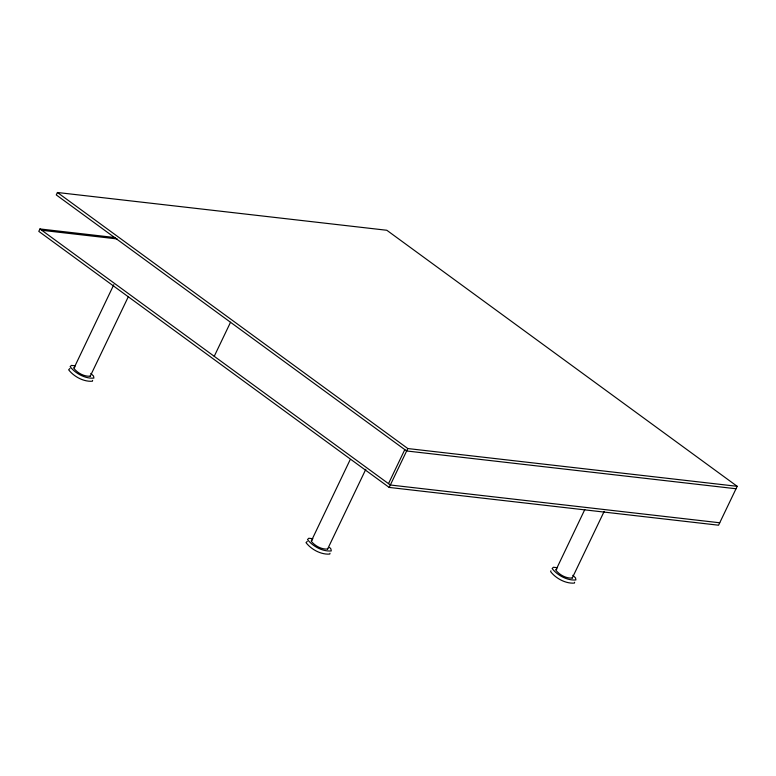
<?xml version="1.0" encoding="UTF-8"?>
<svg xmlns="http://www.w3.org/2000/svg" width="776" height="776" viewBox="0 0 776 776"><rect width="100%" height="100%" fill="white"/><g stroke="black" fill="none" stroke-linecap="round" stroke-linejoin="round"><path stroke-width="1.16" d="M113.8 284.724L73.865 368.328C77.484 373.033 84.274 376.709 90.229 376.195L128.438 296.461M90.229 376.195L90.394 375.603M92.625 380.356L92.402 381.21C83.75 381.967 73.895 376.622 68.647 369.793L69.908 368.513M350.121 459.77L311.234 541.182C314.852 545.887 321.642 549.563 327.608 549.049L365.806 469.315M327.608 549.049L327.763 548.467M330.004 553.22L329.771 554.064C321.118 554.821 311.263 549.476 306.016 542.647L307.277 541.367M550.882 570.806L550.65 571.66C555.907 578.479 565.752 583.824 574.405 583.077L574.638 582.223M584.813 509.522L555.868 570.185C559.486 574.89 566.276 578.576 572.242 578.052L604.164 511.423M572.242 578.052L572.397 577.47M115.304 237.592L39.964 228.949L38.8 231.374L389.174 487.425L718.566 525.207L737.2 486.319L386.826 230.268L57.434 192.496L56.27 194.921L406.643 450.972L736.036 488.754M214.234 356.3L230.53 322.273M388.495 483.652L404.8 449.624M389.174 487.425L407.807 448.547L737.2 486.319M74.021 367.737L74.739 367.446M311.389 540.6L312.107 540.3M556.033 569.603L556.741 569.303M41.807 230.297L117.147 238.93M719.73 522.772L390.338 485L39.964 228.949M75.534 365.874L71.402 365.399L70.141 366.689C75.388 373.508 85.244 378.853 93.896 378.106L93.537 376.04L90.802 373.44M557.537 567.731L553.404 567.256L552.143 568.546C557.391 575.365 567.246 580.71 575.899 579.963L575.54 577.897L572.804 575.297M312.903 538.728L308.77 538.253L307.509 539.543C312.757 546.362 322.612 551.707 331.265 550.96L330.906 548.894L329.538 547.4M57.434 192.496L407.807 448.547"/></g></svg>
